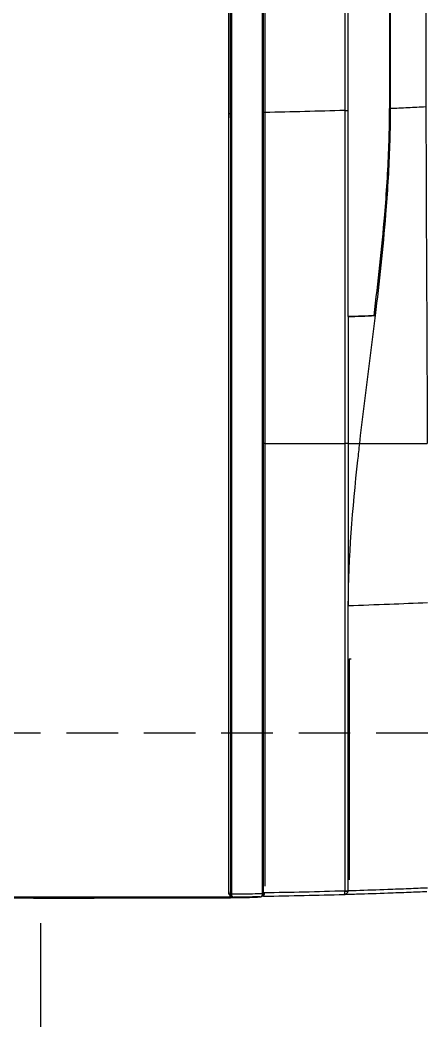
# Model space of a CAD drawing. Header units: inches. Extents: x -53835 to 52744, y -79586 to -50910.
# Drawn here: x 15804.9 to 15897.1, y -62088.1 to -61860.9 of the extents above; entities that cross this region are included whole.
import ezdxf

# ---------------------------------------------------------------- set-up
doc = ezdxf.new("R2010")
doc.units = ezdxf.units.IN
doc.header["$LTSCALE"] = 50
doc.header["$MEASUREMENT"] = 0
doc.linetypes.add('HID', pattern=[2.5, 1.5, -1])
doc.linetypes.add('HIDDEN', pattern=[0.375, 0.25, -0.125])
doc.layers.add('06-LIGHT', color=4, linetype='Continuous')
doc.layers.add('3.기호.계단선', color=30, linetype='Continuous')

# ---------------------------------------------------------------- blocks, each defined once
blk = doc.blocks.new('*U255')
at = {"color": 8}
for p, q in [((0.23, 194), (0.05, 194)), ((0.05, 194), (0.05, 194)), ((0.16, 193.19), (0.16, 193.19)), ((0.09, 190.49), (0.09, 190.49)), ((0.1, 190.56), (0.1, 190.56)), ((0.12, 189.44), (0.12, 189.43)), ((0.25, 186.81), (0.25, 186.8)), ((0.25, 186.81), (0.25, 186.8)), ((1029.52, 185.7), (190.37, 185.7)), ((1029, 166.3), (190.88, 166.3)), ((190.88, 165.5), (1029, 165.5)), ((1028.59, 155.49), (191.3, 155.49)), ((191.31, 155.23), (1028.58, 155.23)), ((1028.18, 146.67), (191.7, 146.67))]:
    blk.add_line(p, q, dxfattribs=at)
at = {"color": 1, "linetype": 'HIDDEN'}
blk.add_lwpolyline([(1179.94, 464.99), (1179.94, 14.99), (39.94, 14.99), (39.94, 464.99)], close=True, dxfattribs=at)
at = {"color": 8}
blk.add_arc((0.87, 193.8), 0.2, 90, 99.4283, dxfattribs=at)
for centre, major_axis, ratio, start_param, end_param in [((1.22, 194.01), (-1, -0.011), 0.000851, 5.81073, 6.230827), ((0.78, 194.01), (-0.436, 0.245), 0.699022, 0.689796, 1.432768), ((0.81, 194.06), (-0.393, 0.309), 0.676566, 0.870738, 1.553972), ((0.87, 193.8), (0.033, -0.197), 0.348188, 3.1344, 4.658358), ((0.87, 193.8), (0, -0.2), 0.351833, 3.141593, 4.716068), ((0.99, 193.8), (0, -0.2), 0.205027, 3.141593, 4.714452), ((0.73, 193.82), (-0.5, 0.021), 0.710917, 0.074486, 0.971745), ((1.09, 186.26), (0, -0.2), 0.201921, 4.714424, 6.229723), ((1.81, 166.3), (0.127, 0.79), 0.18902, 1.609012, 3.142438), ((1.84, 166.3), (0, -0.8), 0.192414, 4.720156, 6.283185)]:
    blk.add_ellipse(centre, major_axis=major_axis, ratio=ratio, start_param=start_param, end_param=end_param, dxfattribs=at)
for points, degree in [([(2.71, 360.02), (0.55, 324.73), (-0.33, 289.36), (0.05, 194)], 3), ([(0.23, 194), (-0.16, 289.37), (0.73, 324.74), (2.88, 360.03)], 3), ([(0.23, 193.81), (0.23, 193.88), (0.23, 193.94), (0.23, 194)], 3), ([(0.33, 194), (0.35, 194.02), (0.37, 194.04), (0.4, 194.05)], 3), ([(0.87, 194), (0.91, 194), (0.95, 194), (0.99, 194)], 3), ([(0.99, 194), (1.16, 194), (1.33, 194), (1.5, 194)], 3), ([(190.03, 193.71), (190.03, 193.89), (190.03, 194.15), (190.03, 194.41)], 3), ([(0.13, 191.87), (0.1, 190.56)], 1), ([(0.16, 193.19), (0.14, 192.41)], 1), ([(0.95, 193.8), (0.9, 193.8), (0.85, 193.8), (0.8, 193.8)], 3), ([(0.09, 190.49), (0.1, 190.62), (0.1, 190.75), (0.11, 190.87)], 3), ([(0.09, 190.49), (0.09, 190.49), (0.09, 190.49), (0.09, 190.49)], 3), ([(0.4, 186), (0.4, 186.16), (0.39, 186.31), (0.39, 186.47)], 3), ([(0.63, 186), (0.48, 185.99), (0.4, 185.99), (0.4, 185.99)], 3), ([(0.63, 186), (0.65, 186.05), (0.7, 186.11), (0.75, 186.14)], 3), ([(0.99, 186.05), (1, 186.05), (1, 186.05), (1, 186.05)], 3), ([(1, 186.05), (1.61, 186.05), (2.22, 186.05), (2.84, 186.05)], 3), ([(110.14, 185.7), (110.14, 185.8), (110.14, 185.9), (110.14, 185.9)], 3), ([(110.14, 185.7), (110.14, 179.23), (110.14, 172.76), (110.14, 166.3)], 3), ([(190.37, 185.7), (190.37, 185.8), (190.37, 185.9), (190.36, 185.9)], 3), ([(190.88, 166.3), (190.66, 172.77), (190.49, 179.23), (190.37, 185.7)], 3), ([(0.85, 166.47), (0.86, 166.15), (0.87, 165.82), (0.88, 165.5)], 3), ([(1.69, 166.29), (1.68, 166.29), (1.67, 166.29), (1.66, 166.3)], 3), ([(1.68, 165.51), (1.74, 165.5), (1.79, 165.5), (1.84, 165.5)], 3), ([(57.94, 165.3), (57.94, 165.13), (57.94, 164.95), (57.94, 164.78)], 3), ([(82.3, 165.5), (78.49, 165.5), (74.67, 165.5), (70.86, 165.5)], 3), ([(70.86, 165.5), (70.86, 165.5), (70.86, 165.5), (70.86, 165.5)], 3), ([(140.88, 165.5), (130.63, 165.5), (120.38, 165.5), (110.14, 165.5)], 3), ([(110.14, 165.5), (110.14, 164.56), (110.14, 163.63), (110.14, 162.71)], 3), ([(140.88, 165.5), (157.55, 165.5), (174.22, 165.5), (190.88, 165.5)], 3), ([(141.12, 158.9), (141.04, 161.1), (140.96, 163.3), (140.88, 165.5)], 3), ([(140.89, 165.5), (140.96, 163.35), (141.04, 161.2), (141.12, 159.05)], 3), ([(190.88, 166.3), (190.88, 165.88), (190.88, 165.5), (190.88, 165.5)], 3), ([(110.14, 162.71), (120.49, 161.52), (130.79, 160.13), (141.12, 158.9)], 3), ([(141.11, 159.15), (141.12, 159.09), (141.12, 159), (141.12, 158.9)], 3), ([(178.44, 155.77), (174.14, 155.96), (169.85, 156.25), (165.56, 156.59)], 3), ([(186.14, 155.52), (184.29, 155.55), (182.44, 155.61), (180.59, 155.68)], 3), ([(191.31, 155.23), (191.3, 155.39), (191.3, 155.49), (191.3, 155.49)], 3)]:
    blk.add_open_spline(points, degree=degree, dxfattribs=at)
for points, knots in [([(0.05, 194), (0.05, 193.53), (0.06, 193.07), (0.07, 192.25), (0.07, 191.9), (0.08, 191.2), (0.09, 190.84), (0.09, 190.49)], [0, 0, 0, 0, 0.399294, 0.399294, 0.699647, 0.699647, 1, 1, 1, 1]), ([(0.23, 193.81), (0.23, 193.87), (0.26, 193.93), (0.32, 193.99), (0.33, 194), (0.33, 194)], [0, 0, 0, 0, 0.894177, 0.894177, 1, 1, 1, 1]), ([(0.4, 194.05), (0.43, 194.07), (0.47, 194.09), (0.58, 194.16), (0.66, 194.21), (0.79, 194.28), (0.82, 194.29), (0.88, 194.32), (0.9, 194.34), (0.95, 194.36), (0.96, 194.37), (0.98, 194.38), (0.99, 194.38), (1, 194.39), (1.01, 194.39), (1.01, 194.4), (1.02, 194.4), (1.02, 194.4), (1.02, 194.4), (1.03, 194.4)], [0, 0, 0, 0, 0.211843, 0.211843, 0.618776, 0.618776, 0.759942, 0.759942, 0.870728, 0.870728, 0.929874, 0.929874, 0.961875, 0.961875, 0.979256, 0.979256, 0.992466, 0.992466, 1, 1, 1, 1]), ([(1.03, 194.4), (1.03, 194.4), (1.02, 194.4), (1.02, 194.39), (1.02, 194.39), (1.02, 194.38), (1.01, 194.38), (1.01, 194.36), (1, 194.36), (0.99, 194.33), (0.99, 194.32), (0.97, 194.28), (0.95, 194.25), (0.92, 194.19), (0.91, 194.15), (0.87, 194.07), (0.86, 194.03), (0.84, 193.99)], [0, 0, 0, 0, 0.013568, 0.013568, 0.037214, 0.037214, 0.068468, 0.068468, 0.126077, 0.126077, 0.232683, 0.232683, 0.432706, 0.432706, 0.68324, 0.68324, 1, 1, 1, 1]), ([(0.9, 193.94), (5.81, 193.94), (10.75, 193.94), (20.63, 193.94), (25.58, 193.94), (40.44, 193.94), (50.37, 193.94), (80.23, 193.94), (100.21, 193.94), (140.17, 193.94), (160.16, 193.94), (200.13, 193.94), (220.12, 193.94), (320.05, 193.94), (400, 193.94), (479.94, 193.94)], [0, 0, 0, 0, 0.03125, 0.03125, 0.0625, 0.0625, 0.125, 0.125, 0.25, 0.25, 0.375, 0.375, 0.5, 0.5, 1, 1, 1, 1]), ([(1.03, 194.4), (4.91, 194.37), (8.8, 194.41), (16.61, 194.41), (20.52, 194.41), (32.26, 194.41), (40.12, 194.41), (63.7, 194.41), (79.47, 194.41), (111.03, 194.41), (126.83, 194.41), (158.43, 194.41), (174.24, 194.41), (190.04, 194.41)], [0, 0, 0, 0, 0.0625, 0.0625, 0.125, 0.125, 0.25, 0.25, 0.5, 0.5, 0.75, 0.75, 1, 1, 1, 1]), ([(189.04, 194), (186.07, 194), (183.09, 194), (160.13, 194), (140.14, 194), (100.18, 194), (80.2, 194), (50.34, 194), (40.41, 194), (25.55, 194), (20.6, 194), (10.93, 194), (6.2, 194), (1.5, 194)], [0, 0, 0, 0, 0.047401, 0.047401, 0.366063, 0.366063, 0.684724, 0.684724, 0.844055, 0.844055, 0.92372, 0.92372, 1, 1, 1, 1]), ([(189.04, 194), (206.08, 194), (223.12, 194), (320.09, 194), (400.02, 194), (479.94, 194)], [0, 0, 0, 0, 0.175746, 0.175746, 1, 1, 1, 1]), ([(190.03, 194.41), (193.94, 194.42), (197.85, 194.42), (209.57, 194.41), (217.39, 194.41), (233.02, 194.41), (240.84, 194.41), (264.29, 194.41), (279.92, 194.41), (303.37, 194.41), (311.18, 194.41), (326.82, 194.41), (334.63, 194.41), (358.08, 194.41), (373.72, 194.41), (397.16, 194.41), (404.98, 194.41), (420.61, 194.41), (428.43, 194.41), (450.81, 194.41), (465.38, 194.41), (479.94, 194.41)], [0, 0, 0, 0, 0.040442, 0.040442, 0.121325, 0.121325, 0.202208, 0.202208, 0.363975, 0.363975, 0.444859, 0.444859, 0.525742, 0.525742, 0.687509, 0.687509, 0.768392, 0.768392, 0.849276, 0.849276, 1, 1, 1, 1]), ([(0.16, 193.19), (0.15, 192.75), (0.14, 192.31), (0.12, 191.43), (0.11, 191), (0.1, 190.56)], [0, 0, 0, 0, 0.5, 0.5, 1, 1, 1, 1]), ([(0.8, 193.8), (0.74, 193.79), (0.68, 193.78), (0.54, 193.73), (0.47, 193.69), (0.34, 193.6), (0.28, 193.53), (0.19, 193.38), (0.16, 193.28), (0.16, 193.19)], [0, 0, 0, 0, 0.154456, 0.154456, 0.374956, 0.374956, 0.653826, 0.653826, 1, 1, 1, 1]), ([(0.25, 186.81), (0.24, 187.01), (0.24, 187.2), (0.22, 188.27), (0.21, 189.13), (0.19, 190.87), (0.18, 191.73), (0.16, 192.79), (0.16, 192.99), (0.16, 193.19)], [0, 0, 0, 0, 0.092547, 0.092547, 0.500171, 0.500171, 0.907796, 0.907796, 1, 1, 1, 1]), ([(479.94, 193.8), (400.01, 193.8), (320.07, 193.8), (220.16, 193.8), (200.17, 193.8), (160.21, 193.8), (140.22, 193.8), (100.27, 193.8), (80.31, 193.8), (50.44, 193.8), (40.5, 193.8), (25.63, 193.8), (20.67, 193.8), (10.79, 193.8), (5.84, 193.8), (0.95, 193.8)], [0, 0, 0, 0, 0.5, 0.5, 0.625, 0.625, 0.75, 0.75, 0.875, 0.875, 0.9375, 0.9375, 0.96875, 0.96875, 1, 1, 1, 1]), ([(0.95, 193.8), (0.95, 193.4), (0.96, 193.01), (0.97, 191.74), (0.98, 190.88), (1.01, 189.14), (1.02, 188.28), (1.04, 187.03), (1.05, 186.64), (1.05, 186.26)], [0, 0, 0, 0, 0.157944, 0.157944, 0.502409, 0.502409, 0.846873, 0.846873, 1, 1, 1, 1]), ([(0.1, 190.56), (0.1, 190.49), (0.1, 190.42), (0.1, 190.26), (0.1, 190.17), (0.1, 190), (0.1, 189.91), (0.1, 189.74), (0.11, 189.65), (0.11, 189.53), (0.11, 189.48), (0.12, 189.44)], [0, 0, 0, 0, 0.214453, 0.214453, 0.429132, 0.429132, 0.640881, 0.640881, 0.851843, 0.851843, 1, 1, 1, 1]), ([(0.12, 189.44), (0.14, 189), (0.16, 188.56), (0.2, 187.68), (0.22, 187.25), (0.25, 186.81)], [0, 0, 0, 0, 0.5, 0.5, 1, 1, 1, 1]), ([(0.25, 186.81), (0.25, 186.74), (0.26, 186.68), (0.33, 186.53), (0.38, 186.45), (0.51, 186.34), (0.58, 186.3), (0.66, 186.26), (0.67, 186.26), (0.69, 186.25)], [0, 0, 0, 0, 0.291599, 0.291599, 0.694986, 0.694986, 0.955686, 0.955686, 1, 1, 1, 1]), ([(0.26, 186.8), (0.26, 186.69), (0.3, 186.48), (0.48, 186.21), (0.66, 186.1), (0.76, 186.06)], [0, 0, 0, 0, 0.370538, 0.716833, 1, 1, 1, 1]), ([(0.4, 186), (0.45, 182.72), (0.52, 179.43), (0.66, 172.92), (0.75, 169.7), (0.84, 166.47)], [0, 0, 0, 0, 0.504534, 0.504534, 1, 1, 1, 1]), ([(1.2, 185.82), (1.11, 185.82), (1.03, 185.83), (0.87, 185.87), (0.8, 185.89), (0.7, 185.95), (0.66, 185.97), (0.63, 186)], [0, 0, 0, 0, 0.3816, 0.3816, 0.752011, 0.752011, 1, 1, 1, 1]), ([(0.77, 186.05), (0.77, 186.05), (0.76, 186.05), (0.75, 186.06), (0.74, 186.06), (0.72, 186.07), (0.72, 186.08), (0.71, 186.09), (0.7, 186.11), (0.69, 186.14), (0.69, 186.16), (0.68, 186.2), (0.68, 186.23), (0.69, 186.25), (0.69, 186.25), (0.69, 186.25)], [0, 0, 0, 0, 0.0305, 0.0305, 0.248677, 0.248677, 0.304697, 0.304697, 0.529926, 0.529926, 0.756562, 0.756562, 0.983109, 0.983109, 1, 1, 1, 1]), ([(0.69, 186.25), (0.7, 186.25), (0.72, 186.25), (0.84, 186.26), (0.94, 186.26), (1.05, 186.26)], [0, 0, 0, 0, 0.159863, 0.159863, 1, 1, 1, 1]), ([(1.09, 186.06), (1, 186.06), (0.92, 186.06), (0.82, 186.06), (0.79, 186.05), (0.77, 186.05)], [0, 0, 0, 0, 0.750656, 0.750656, 1, 1, 1, 1]), ([(0.77, 186.05), (0.77, 186.05), (0.78, 186.05), (0.8, 186.05), (0.81, 186.05), (0.84, 186.05), (0.86, 186.05), (0.92, 186.05), (0.96, 186.05), (0.99, 186.05)], [0, 0, 0, 0, 0.113501, 0.113501, 0.256211, 0.256211, 0.505873, 0.505873, 1, 1, 1, 1]), ([(1.05, 186.26), (5.95, 186.26), (10.89, 186.26), (20.78, 186.26), (25.73, 186.26), (40.61, 186.26), (50.55, 186.26), (80.42, 186.26), (100.38, 186.26), (140.31, 186.26), (160.28, 186.26), (200.24, 186.26), (220.22, 186.26), (320.11, 186.26), (400.03, 186.26), (479.94, 186.26)], [0, 0, 0, 0, 0.03125, 0.03125, 0.0625, 0.0625, 0.125, 0.125, 0.25, 0.25, 0.375, 0.375, 0.5, 0.5, 1, 1, 1, 1]), ([(479.94, 186.06), (400.03, 186.06), (320.12, 186.06), (220.24, 186.06), (200.26, 186.06), (160.31, 186.06), (140.32, 186.06), (100.39, 186.06), (80.43, 186.06), (50.57, 186.06), (40.64, 186.06), (25.77, 186.06), (20.81, 186.06), (10.93, 186.06), (5.99, 186.06), (1.09, 186.06)], [0, 0, 0, 0, 0.5, 0.5, 0.625, 0.625, 0.75, 0.75, 0.875, 0.875, 0.9375, 0.9375, 0.96875, 0.96875, 1, 1, 1, 1]), ([(1.66, 166.3), (1.56, 169.59), (1.47, 172.87), (1.32, 179.38), (1.26, 182.6), (1.2, 185.82)], [0, 0, 0, 0, 0.505483, 0.505483, 1, 1, 1, 1]), ([(110.14, 185.7), (92.03, 185.7), (73.95, 185.7), (46.89, 185.7), (37.88, 185.7), (20.18, 185.7), (11.47, 185.7), (2.83, 185.7)], [0, 0, 0, 0, 0.503675, 0.503675, 0.755513, 0.755513, 1, 1, 1, 1]), ([(2.84, 186.05), (2.84, 186.04), (2.84, 186.03), (2.84, 186.02), (2.84, 186.02), (2.84, 186.02)], [0, 0, 0, 0, 0.865418, 0.865418, 1, 1, 1, 1]), ([(2.84, 186.02), (7.73, 186.02), (12.66, 186.02), (22.51, 186.02), (27.44, 186.02), (42.25, 186.02), (52.15, 186.02), (81.91, 186.02), (101.8, 186.02), (141.56, 186.02), (161.46, 186.02), (201.24, 186.02), (221.14, 186.02), (320.6, 186.02), (400.17, 186.02), (479.74, 186.02)], [0, 0, 0, 0, 0.03125, 0.03125, 0.0625, 0.0625, 0.125, 0.125, 0.25, 0.25, 0.375, 0.375, 0.5, 0.5, 1, 1, 1, 1]), ([(190.37, 185.7), (187.64, 185.7), (184.9, 185.7), (171.66, 185.7), (161.16, 185.7), (143.9, 185.7), (137.14, 185.7), (123.64, 185.7), (116.89, 185.7), (110.14, 185.7)], [0, 0, 0, 0, 0.1022, 0.1022, 0.494985, 0.494985, 0.747578, 0.747578, 1, 1, 1, 1]), ([(0.84, 166.47), (0.84, 166.47), (0.84, 166.47), (0.85, 166.45), (0.85, 166.44), (0.89, 166.41), (0.91, 166.4), (1, 166.36), (1.08, 166.35), (1.23, 166.32), (1.31, 166.31), (1.47, 166.3), (1.56, 166.3), (1.66, 166.3)], [0, 0, 0, 0, 0.004657, 0.004657, 0.171177, 0.171177, 0.329676, 0.329676, 0.60266, 0.60266, 0.791779, 0.791779, 1, 1, 1, 1]), ([(0.84, 166.47), (0.84, 166.47), (0.84, 166.47), (0.85, 166.39), (0.86, 166.31), (0.9, 166.17), (0.92, 166.1), (1.02, 165.93), (1.1, 165.83), (1.26, 165.69), (1.33, 165.64), (1.5, 165.56), (1.59, 165.53), (1.68, 165.51)], [0, 0, 0, 0, 0.004657, 0.004657, 0.171178, 0.171178, 0.329678, 0.329678, 0.602664, 0.602664, 0.791782, 0.791782, 1, 1, 1, 1]), ([(0.88, 165.5), (0.88, 165.5), (0.88, 165.5), (0.9, 164.83), (0.92, 164.16), (1.02, 160.96), (1.1, 158.41), (1.26, 154.17), (1.32, 152.47), (1.45, 149.34), (1.51, 147.9), (1.57, 146.46)], [0, 0, 0, 0, 0.000003, 0.000003, 0.105523, 0.105523, 0.506415, 0.506415, 0.773572, 0.773572, 1, 1, 1, 1]), ([(110.14, 166.3), (91.98, 166.29), (73.83, 166.29), (46.68, 166.29), (37.64, 166.29), (19.62, 166.29), (10.61, 166.29), (1.69, 166.29)], [0, 0, 0, 0, 0.5, 0.5, 0.75, 0.75, 1, 1, 1, 1]), ([(2.39, 146.29), (2.33, 147.8), (2.26, 149.32), (2.13, 152.53), (2.07, 154.24), (1.91, 158.5), (1.82, 161.06), (1.72, 164.24), (1.71, 164.87), (1.69, 165.5), (1.69, 165.5), (1.69, 165.5)], [0, 0, 0, 0, 0.235766, 0.235766, 0.501866, 0.501866, 0.901174, 0.901174, 0.999997, 0.999997, 1, 1, 1, 1]), ([(1.84, 165.5), (7.54, 165.5), (13.28, 165.5), (24.76, 165.5), (30.51, 165.5), (47.77, 165.5), (59.31, 165.5), (70.86, 165.5)], [0, 0, 0, 0, 0.25, 0.25, 0.5, 0.5, 1, 1, 1, 1]), ([(57.94, 165.3), (48.98, 165.3), (40.03, 165.3), (22.17, 165.3), (13.25, 165.3), (4.39, 165.3)], [0, 0, 0, 0, 0.5, 0.5, 1, 1, 1, 1]), ([(70.86, 165.5), (70.97, 162.18), (71.19, 155.78), (71.46, 149.36), (71.6, 146.29)], [0, 0, 0, 0, 0.520592, 1, 1, 1, 1]), ([(70.86, 165.5), (82.61, 165.39), (95.74, 164.32), (108.79, 162.86), (110.14, 162.71)], [0, 0, 0, 0, 0.896674, 1, 1, 1, 1]), ([(110.14, 165.5), (108.71, 165.5), (99.42, 165.5), (90.14, 165.5), (82.3, 165.5)], [0, 0, 0, 0, 0.154173, 1, 1, 1, 1]), ([(110.14, 165.5), (110.14, 165.53), (110.14, 165.59), (110.14, 165.93), (110.14, 166.18), (110.14, 166.3)], [0, 0, 0, 0, 0.392645, 0.726209, 1, 1, 1, 1]), ([(190.88, 166.3), (177.42, 166.3), (163.96, 166.3), (137.05, 166.3), (123.59, 166.3), (110.14, 166.3)], [0, 0, 0, 0, 0.5, 0.5, 1, 1, 1, 1]), ([(110.14, 162.71), (110.14, 161.41), (110.14, 158.78), (110.14, 154.74), (110.14, 150.59), (110.14, 147.78), (110.14, 146.36)], [0, 0, 0, 0, 0.241342, 0.488803, 0.74188, 1, 1, 1, 1]), ([(141.11, 159.15), (141.11, 159.19), (141.11, 159.22), (141.11, 159.24), (141.11, 159.24), (141.11, 159.24)], [0, 0, 0, 0, 0.64921, 0.64921, 1, 1, 1, 1]), ([(141.11, 159.24), (149.25, 158.25), (157.41, 157.33), (170.87, 156.21), (176.16, 155.87), (184.11, 155.58), (186.76, 155.52), (190.04, 155.49), (190.67, 155.49), (191.3, 155.49)], [0, 0, 0, 0, 0.489588, 0.489588, 0.804968, 0.804968, 0.962658, 0.962658, 1, 1, 1, 1]), ([(141.12, 158.9), (149.27, 157.92), (157.42, 157.03), (170.88, 155.95), (176.17, 155.62), (184.12, 155.33), (186.76, 155.27), (190.05, 155.24), (190.68, 155.23), (191.31, 155.23)], [0, 0, 0, 0, 0.48935, 0.48935, 0.804749, 0.804749, 0.962448, 0.962448, 1, 1, 1, 1]), ([(191.7, 146.67), (191.63, 148.19), (191.48, 151.34), (191.36, 153.99), (191.31, 155.23)], [0, 0, 0, 0, 0.460844, 1, 1, 1, 1]), ([(191.7, 146.67), (178.11, 146.67), (164.51, 146.6), (137.32, 146.47), (123.72, 146.4), (110.14, 146.36)], [0, 0, 0, 0, 0.5, 0.5, 1, 1, 1, 1])]:
    blk.add_open_spline(points, degree=3, knots=knots, dxfattribs=at)
blk = doc.blocks.new('acqkd')
at = {"layer": '06-LIGHT', "xscale": 0.9375580759604136, "yscale": 0.9375580759604136, "zscale": 0.9375580759604136, "rotation": 359.9999999999999}
blk.add_blockref('*U255', (1570160.06, 1746418.47), dxfattribs=at)

msp = doc.modelspace()

# ---------------------------------------------------------------- linework, layer by layer
at = {"layer": '3.기호.계단선', "linetype": 'HID'}
msp.add_lwpolyline([(18383.597, -64417.002), (16058.655, -64417.002), (16058.655, -62641.086), (15809.631, -62641.086), (15809.631, -62060.39)], dxfattribs=at)

# ---------------------------------------------------------------- block references
at = {"color": 0, "rotation": 90}
msp.add_blockref('acqkd', (1762453.104, -1632220.416), dxfattribs=at)

doc.saveas('drawing.dxf')
